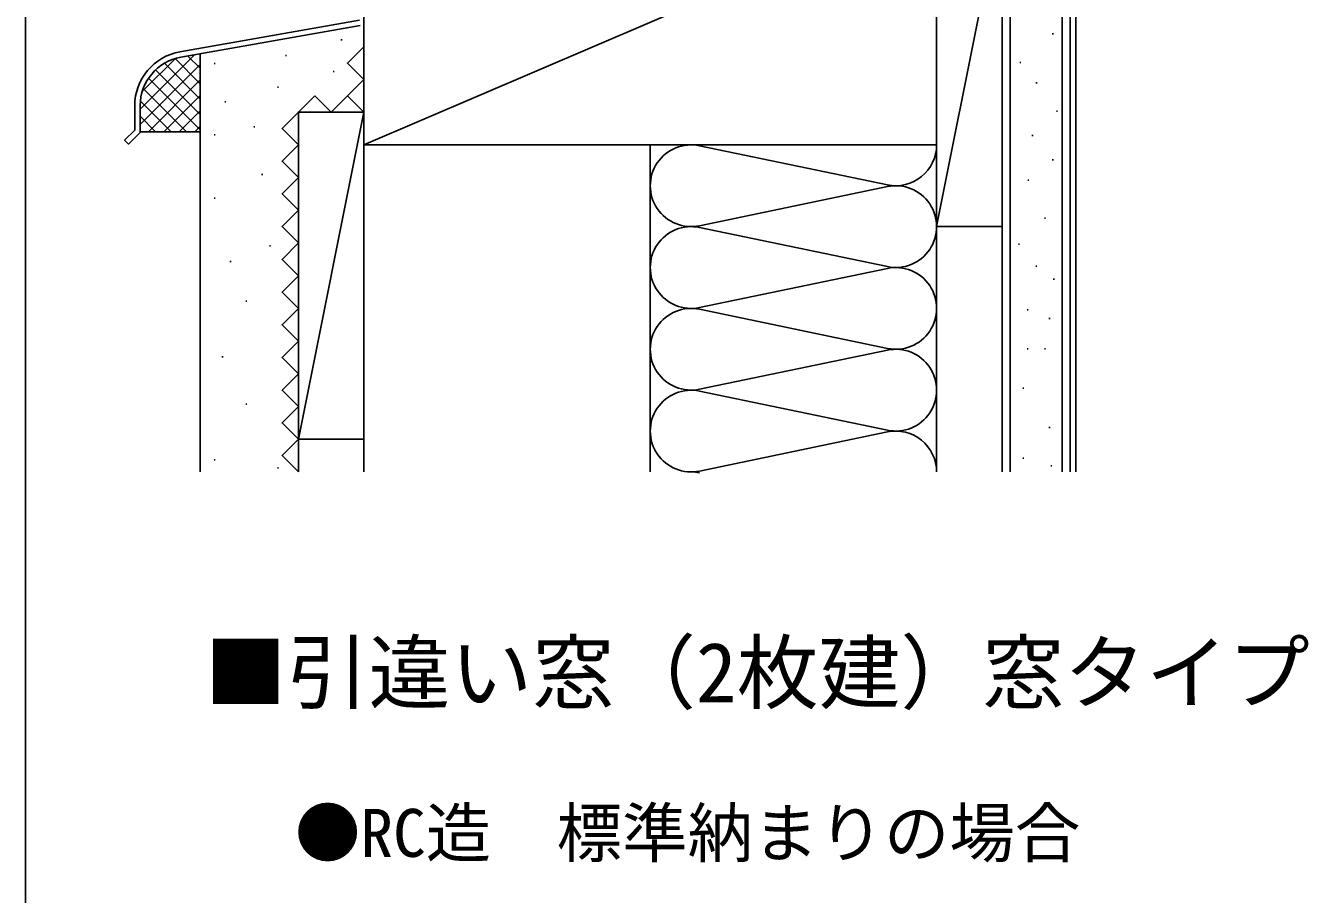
# Model space of a CAD drawing. Units: millimetres, scale not verified. Extents: x -525 to 525, y -782 to 777.
# Drawn here: x -525 to -289.9, y -9 to 150.4 of the extents above; entities that cross this region are included whole.
import ezdxf
from ezdxf.enums import TextEntityAlignment as Align

# ---------------------------------------------------------------- set-up
doc = ezdxf.new("R2010")
doc.units = ezdxf.units.MM
doc.header["$LTSCALE"] = 4
for name, color, linetype in [('0-1_USER1', 3, 'Continuous'), ('0-7_YKK_ZWAK', 7, 'Continuous'), ('0-8_YSS_K', 3, 'Continuous'), ('0-9_YSS_KE', 3, 'Continuous')]:
    doc.layers.add(name, color=color, linetype=linetype)
doc.styles.add('ＭＳ ゴシック', font='')
doc.styles.get('ＭＳ ゴシック').set_extended_font_data('MS Gothic')

msp = doc.modelspace()

# ---------------------------------------------------------------- linework, layer by layer
at = {"layer": '0-7_YKK_ZWAK'}
msp.add_line((-525, 747.5), (-525, -782.5), dxfattribs=at)
at = {"layer": '0-8_YSS_K'}
for p, q in [((-344.5, 193.5), (-344.5, 68.5)), ((-335, 193.5), (-335, 68.5)), ((-332.5, 68.5), (-332.5, 193.5)), ((-463, 128.5), (-358, 173.5)), ((-358, 113.5), (-358, 173.5)), ((-358, 113.5), (-346, 173.5)), ((-346, 173.5), (-346, 113.5)), ((-336.801, 148.854), (-336.601, 148.854)), ((-467.203, 147.784), (-467.003, 147.784)), ((-504, 135.059), (-494.05, 145.009)), ((-503.629, 138.258), (-497.555, 144.333)), ((-499.569, 143.457), (-493, 136.888)), ((-497.602, 144.318), (-493, 139.716)), ((-495.252, 144.797), (-493, 142.545)), ((-477.379, 144.877), (-477.179, 144.877)), ((-342.768, 143.632), (-342.568, 143.632)), ((-504, 132.231), (-493, 143.231)), ((-501.183, 142.243), (-493, 134.059)), ((-490.464, 143.423), (-490.264, 143.423)), ((-468.656, 141.969), (-468.456, 141.969)), ((-503.436, 138.838), (-495.514, 130.917)), ((-502.485, 130.917), (-493, 140.402)), ((-502.479, 140.71), (-493, 131.231)), ((-478.833, 139.061), (-478.633, 139.061)), ((-339.785, 139.902), (-339.585, 139.902)), ((-503.961, 136.535), (-498.343, 130.917)), ((-499.657, 130.917), (-493, 137.574)), ((-488.488, 136.412), (-488.288, 136.412)), ((-472, 137.5), (-475, 134.5)), ((-469, 134.5), (-472, 137.5)), ((-466, 137.5), (-469, 134.5)), ((-463, 134.5), (-466, 137.5)), ((-504, 135.703), (-504, 130.917)), ((-496.828, 130.917), (-493, 134.746)), ((-475, 74.5), (-463, 134.5)), ((-336.055, 134.681), (-335.855, 134.681)), ((-504, 133.746), (-501.171, 130.917)), ((-494, 130.917), (-493, 131.917)), ((-483.195, 131.792), (-482.995, 131.792)), ((-490.464, 130.338), (-490.264, 130.338)), ((-340.53, 130.205), (-340.33, 130.205)), ((-463, 128.5), (-463, 68.5)), ((-410.5, 128.5), (-410.5, 68.5)), ((-401.468, 128.342), (-367.031, 121.158)), ((-358, 128.5), (-358, 68.5)), ((-358, 68.5), (-358, 128.5)), ((-336.801, 125.729), (-336.601, 125.729)), ((-481.741, 123.069), (-481.541, 123.069)), ((-401.468, 113.658), (-367.031, 120.842)), ((-341.276, 121.999), (-341.076, 121.999)), ((-490.464, 118.708), (-490.264, 118.708)), ((-367.031, 106.158), (-401.468, 113.342)), ((-358, 113.5), (-346, 113.5)), ((-338.217, 115.068), (-338.017, 115.068)), ((-480.287, 109.985), (-480.087, 109.985)), ((-343.019, 110.266), (-342.819, 110.266)), ((-487.556, 107.077), (-487.356, 107.077)), ((-401.468, 98.658), (-367.031, 105.842)), ((-339.817, 106.264), (-339.617, 106.264)), ((-336.616, 103.864), (-336.416, 103.864)), ((-484.649, 99.808), (-484.449, 99.808)), ((-401.468, 98.342), (-367.031, 91.158)), ((-341.418, 98.261), (-341.218, 98.261)), ((-337.416, 96.661), (-337.216, 96.661)), ((-489.01, 89.631), (-488.81, 89.631)), ((-367.031, 90.842), (-401.468, 83.658)), ((-341.418, 91.059), (-341.218, 91.059)), ((-338.217, 91.059), (-338.017, 91.059)), ((-401.468, 83.342), (-367.031, 76.158)), ((-342.218, 83.856), (-342.018, 83.856)), ((-484.649, 80.908), (-484.449, 80.908)), ((-367.031, 75.842), (-401.468, 68.658)), ((-337.416, 76.653), (-337.216, 76.653)), ((-475, 68.5), (-475, 74.5)), ((-463, 68.5), (-463, 74.5)), ((-490.464, 70.731), (-490.264, 70.731)), ((-342.218, 71.051), (-342.018, 71.051)), ((-478.833, 69.278), (-478.633, 69.278)), ((-337.083, 69.627), (-336.883, 69.627))]:
    msp.add_line(p, q, dxfattribs=at)
for points in [[(-463, 146.5), (-466, 143.5), (-463, 140.5), (-466, 137.5)], [(-504, 130.917), (-493, 130.917), (-493, 145.194), (-496.563, 144.566)], [(-475, 134.5), (-478, 131.5), (-475, 128.5), (-478, 125.5), (-475, 122.5), (-478, 119.5), (-475, 116.5), (-478, 113.5), (-475, 110.5), (-478, 107.5), (-475, 104.5), (-478, 101.5), (-475, 98.5), (-478, 95.5), (-475, 92.5), (-478, 89.5), (-475, 86.5), (-478, 83.5), (-475, 80.5), (-478, 77.5), (-475, 74.5), (-478, 71.5), (-475, 68.5)], [(-475, 74.5), (-463, 74.5), (-463, 134.5)], [(-475, 74.5), (-475, 134.5), (-463, 134.5)]]:
    msp.add_lwpolyline(points, dxfattribs=at)
for centre, radius, start, end in [((-495, 135.703), 9, 100, 180.0001), ((-403, 121), 7.5, 78.21646, 281.78354), ((-365.5, 128.5), 7.5, 258.21646, 0), ((-365.5, 113.5), 7.5, 258.21646, 101.78354), ((-403, 106), 7.5, 78.21646, 281.78354), ((-365.5, 98.5), 7.5, 258.21646, 101.78354), ((-403, 91), 7.5, 78.21646, 281.78354), ((-365.5, 83.5), 7.5, 258.21646, 101.78354), ((-403, 76), 7.5, 78.21646, 281.78354), ((-365.5, 68.5), 7.5, 0, 101.78354), ((-403, 61), 7.5, 78.21646, 90)]:
    msp.add_arc(centre, radius, start, end, dxfattribs=at)
at = {"layer": '0-9_YSS_KE'}
for p, q in [((-346, 68.5), (-346, 193.5)), ((-496.736, 145.551), (-463.826, 151.354)), ((-463.652, 150.369), (-496.563, 144.566)), ((-493, 68.5), (-493, 145.194))]:
    msp.add_line(p, q, dxfattribs=at)
for points in [[(-333.5, 68.5), (-333.5, 193.5), (-346, 193.5)], [(-504, 135.703), (-504, 130.793), (-506.146, 128.647), (-506.853, 129.354), (-505, 131.207), (-505, 135.703)]]:
    msp.add_lwpolyline(points, dxfattribs=at)
msp.add_lwpolyline([(-358, 128.5), (-358, 173.5), (-463, 173.5), (-463, 128.5)], close=True, dxfattribs=at)
for radius, start, end in [(10, 99.9997, 180.00002), (9, 99.99999, 180.00008)]:
    msp.add_arc((-495, 135.703), radius, start, end, dxfattribs=at)

# ---------------------------------------------------------------- texts
at = {"layer": '0-1_USER1', "style": 'ＭＳ ゴシック'}
for s, height, p in [('■引違い窓（2枚建）窓タイプ', 11, (-492.153, 22.92)), ('●RC造\u3000標準納まりの場合', 8.798, (-475.636, -4.75))]:
    msp.add_text(s, height=height, dxfattribs=at).set_placement(p, align=Align.BOTTOM_LEFT)

doc.saveas('drawing.dxf')
